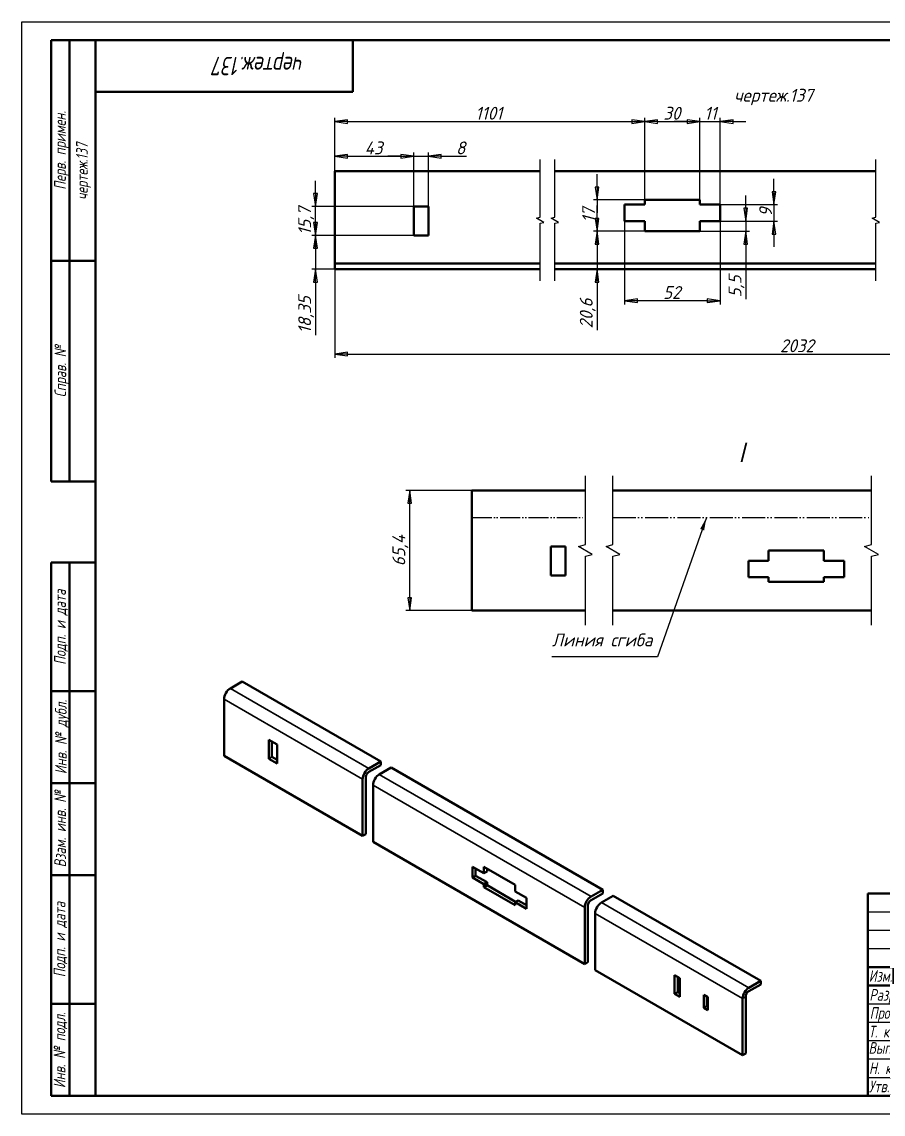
# Model space of a CAD drawing. Header units: millimetres. Extents: x 0 to 1700, y 0 to 594.
# Drawn here: x 0 to 468, y 0 to 594 of the extents above; entities that cross this region are included whole.
import ezdxf
from ezdxf.enums import TextEntityAlignment as Align

# ---------------------------------------------------------------- set-up
doc = ezdxf.new("R2010")
doc.units = ezdxf.units.MM
doc.header["$LTSCALE"] = 2
doc.linetypes.add('LT_04', pattern=[0.7087, 0.4724, -0.0591, 0.1181, -0.0591])
doc.linetypes.add('LT_16', pattern=[0.68, 0.48, -0.06, 0.01, -0.06, 0.01, -0.06])
for name, color, linetype, lineweight in [('Layer_01', 7, 'Continuous', 35), ('Layer_02', 7, 'Continuous', 50), ('Layer_03', 7, 'Continuous', 50), ('Layer_04', 7, 'Continuous', 50), ('Layer_05', 7, 'Continuous', 25), ('Layer_06', 7, 'Continuous', 25), ('Layer_07', 7, 'LT_04', 25), ('Layer_08', 7, 'Continuous', 25), ('Layer_09', 7, 'Continuous', 50)]:
    doc.layers.add(name, color=color, linetype=linetype, lineweight=lineweight)
doc.styles.add('Style_02', font='ariali.ttf', dxfattribs={"width": 0.8})
doc.styles.add('Style_03', font='GOST Common Italic.ttf')
doc.styles.add('Style_06', font='GOST Common Italic.ttf', dxfattribs={"width": 0.8})
doc.styles.add('Style_07', font='GOST Common Italic.ttf', dxfattribs={"width": 0.8})
doc.styles.add('Style_08', font='GOST Common Italic.ttf')
doc.styles.add('Style_09', font='AIGDT___.TTF')
doc.styles.add('Style_10', font='GOST Common Italic.ttf')
doc.styles.add('Style_11', font='GOST Common Italic.ttf', dxfattribs={"width": 0.9})
doc.styles.add('Style_12', font='GOST Common Italic.ttf', dxfattribs={"width": 0.8})
doc.styles.add('Style_13', font='GOST Common Italic.ttf')
doc.styles.add('Style_14', font='GOST Common Italic.ttf', dxfattribs={"width": 0.7})
doc.styles.add('Style_15', font='GOST Common Italic.ttf', dxfattribs={"width": 0.7})
doc.dimstyles.new('DimStyle_03', dxfattribs={"dimscale": 2, "dimtxt": 3.5, "dimasz": 3.5, "dimexe": 1, "dimexo": 0, "dimgap": 0.5, "dimtad": 1, "dimrnd": 1e-08, "dimtxsty": 'Style_03', "dimblk": 'Filled-1', "dimcen": 2.5, "dimdle": 15, "dimclrd": 256, "dimclre": 256, "dimclrt": 256, "dimazin": 2, "dimtfac": 0.714286, "dimtdec": 3, "dimtmove": 0, "dimatfit": 3, "dimlwd": -1, "dimlwe": 25})
doc.dimstyles.new('DimStyle_06', dxfattribs={"dimscale": 2, "dimtxt": 3.5, "dimasz": 3.5, "dimexe": 1, "dimexo": 0, "dimgap": 0.5, "dimtad": 1, "dimrnd": 1e-08, "dimtxsty": 'Style_03', "dimblk": 'Filled-1', "dimcen": 2.5, "dimdle": 15, "dimclrd": 256, "dimclre": 256, "dimclrt": 256, "dimazin": 2, "dimtfac": 0.714286, "dimtdec": 3, "dimtmove": 0, "dimatfit": 3, "dimlwd": 25, "dimlwe": 25})

# ---------------------------------------------------------------- blocks, each defined once
blk = doc.blocks.new('Filled-1')
at = {"color": 0}
for p, q in [((0, 0), (-1, 0.143)), ((-1, 0.143), (-1, -0.143)), ((-1, 0), (0, 0)), ((-1, -0.143), (0, 0))]:
    blk.add_line(p, q, dxfattribs=at)
at = {"color": 0, "flags": 128}
blk.add_lwpolyline([(-1, -0.143), (0, 0), (-1, 0.143), (-1, -0.143)], dxfattribs=at)
at = {"color": 0}
blk.add_solid([(-1, -0.143), (0, 0), (-1, 0.143), (-1, -0.143)], dxfattribs=at)
blk = doc.blocks.new('*D10')
at = {"layer": 'Defpoints', "color": 0, "linetype": 'Continuous'}
for p in [(213.13, 520.95), (170.13, 512.72), (213.13, 493.57)]:
    blk.add_point(p, dxfattribs=at)
at = {"layer": 'Layer_08', "linetype": 'Continuous', "lineweight": 25}
for p, q in [((170.13, 512.72), (170.13, 522.95)), ((213.13, 493.57), (213.13, 522.95)), ((177.13, 520.95), (206.13, 520.95))]:
    blk.add_line(p, q, dxfattribs=at)
at = {"layer": 'Layer_08', "linetype": 'Continuous', "lineweight": 25, "xscale": 7, "yscale": 7, "zscale": 7, "rotation": 180}
blk.add_blockref('Filled-1', (170.13, 520.95), dxfattribs=at)
at = {"layer": 'Layer_08', "linetype": 'Continuous', "lineweight": 25, "xscale": 7, "yscale": 7, "zscale": 7}
blk.add_blockref('Filled-1', (213.13, 520.95), dxfattribs=at)
at = {"layer": 'Layer_08', "linetype": 'Continuous', "lineweight": 25, "insert": (186.44, 528.95), "char_height": 7, "attachment_point": 1, "style": 'Style_03'}
blk.add_mtext('\\A1;43', dxfattribs=at)
blk = doc.blocks.new('*D11')
at = {"layer": 'Defpoints', "color": 0, "linetype": 'Continuous'}
for p in [(221.13, 520.95), (213.13, 493.57), (221.13, 493.57)]:
    blk.add_point(p, dxfattribs=at)
at = {"layer": 'Layer_08', "linetype": 'Continuous', "lineweight": 25}
for p, q in [((213.13, 493.57), (213.13, 522.95)), ((221.13, 493.57), (221.13, 522.95)), ((206.13, 520.95), (199.13, 520.95)), ((213.13, 520.95), (221.13, 520.95)), ((228.13, 520.95), (241.78, 520.95))]:
    blk.add_line(p, q, dxfattribs=at)
at = {"layer": 'Layer_08', "linetype": 'Continuous', "lineweight": 25, "xscale": 7, "yscale": 7, "zscale": 7}
blk.add_blockref('Filled-1', (213.13, 520.95), dxfattribs=at)
at = {"layer": 'Layer_08', "linetype": 'Continuous', "lineweight": 25, "xscale": 7, "yscale": 7, "zscale": 7, "rotation": 180}
blk.add_blockref('Filled-1', (221.13, 520.95), dxfattribs=at)
at = {"layer": 'Layer_08', "linetype": 'Continuous', "lineweight": 25, "insert": (236.13, 528.95), "char_height": 7, "attachment_point": 1, "style": 'Style_03'}
blk.add_mtext('\\A1;8', dxfattribs=at)
blk = doc.blocks.new('*D12')
at = {"layer": 'Defpoints', "color": 0, "linetype": 'Continuous'}
for p in [(159.7, 477.87), (213.13, 477.87), (170.13, 459.52)]:
    blk.add_point(p, dxfattribs=at)
at = {"layer": 'Layer_08', "linetype": 'Continuous', "lineweight": 25}
for p, q in [((159.7, 484.87), (159.7, 491.87)), ((213.13, 477.87), (157.7, 477.87)), ((159.7, 477.87), (159.7, 459.52)), ((170.13, 459.52), (157.7, 459.52)), ((159.7, 452.52), (159.7, 423.59))]:
    blk.add_line(p, q, dxfattribs=at)
at = {"layer": 'Layer_08', "linetype": 'Continuous', "lineweight": 25, "xscale": 7, "yscale": 7, "zscale": 7}
for p, rotation in [((159.7, 477.87), 270), ((159.7, 459.52), 90)]:
    blk.add_blockref('Filled-1', p, dxfattribs=dict(at, rotation=rotation))
at = {"layer": 'Layer_08', "linetype": 'Continuous', "lineweight": 25, "insert": (150.3, 424.59), "char_height": 7, "attachment_point": 1, "rotation": 90, "style": 'Style_03'}
blk.add_mtext('\\A1;18,35', dxfattribs=at)
blk = doc.blocks.new('*D13')
at = {"layer": 'Defpoints', "color": 0, "linetype": 'Continuous'}
for p in [(159.7, 493.57), (213.13, 493.57), (213.13, 477.87)]:
    blk.add_point(p, dxfattribs=at)
at = {"layer": 'Layer_08', "linetype": 'Continuous', "lineweight": 25}
for p, q in [((159.7, 500.57), (159.7, 507.57)), ((213.13, 493.57), (157.7, 493.57)), ((159.7, 477.87), (159.7, 493.57)), ((213.13, 477.87), (157.7, 477.87)), ((159.7, 470.87), (159.7, 463.87))]:
    blk.add_line(p, q, dxfattribs=at)
at = {"layer": 'Layer_08', "linetype": 'Continuous', "lineweight": 25, "xscale": 7, "yscale": 7, "zscale": 7}
for p, rotation in [((159.7, 493.57), 270), ((159.7, 477.87), 90)]:
    blk.add_blockref('Filled-1', p, dxfattribs=dict(at, rotation=rotation))
at = {"layer": 'Layer_08', "linetype": 'Continuous', "lineweight": 25, "insert": (150.3, 478.11), "char_height": 7, "attachment_point": 1, "rotation": 90, "style": 'Style_03'}
blk.add_mtext('\\A1;15,7', dxfattribs=at)
blk = doc.blocks.new('*D14')
at = {"layer": 'Defpoints', "color": 0, "linetype": 'Continuous'}
for p in [(338.77, 539.8), (170.13, 512.72), (338.77, 497.12)]:
    blk.add_point(p, dxfattribs=at)
at = {"layer": 'Layer_08', "linetype": 'Continuous', "lineweight": 25}
for p, q in [((170.13, 512.72), (170.13, 541.8)), ((338.77, 497.12), (338.77, 541.8)), ((177.13, 539.8), (331.77, 539.8))]:
    blk.add_line(p, q, dxfattribs=at)
at = {"layer": 'Layer_08', "linetype": 'Continuous', "lineweight": 25, "xscale": 7, "yscale": 7, "zscale": 7, "rotation": 180}
blk.add_blockref('Filled-1', (170.13, 539.8), dxfattribs=at)
at = {"layer": 'Layer_08', "linetype": 'Continuous', "lineweight": 25, "xscale": 7, "yscale": 7, "zscale": 7}
blk.add_blockref('Filled-1', (338.77, 539.8), dxfattribs=at)
at = {"layer": 'Layer_08', "linetype": 'Continuous', "lineweight": 25, "insert": (246.67, 547.8), "char_height": 7, "attachment_point": 1, "style": 'Style_03'}
blk.add_mtext('\\A1;1101', dxfattribs=at)
blk = doc.blocks.new('*D15')
at = {"layer": 'Defpoints', "color": 0, "linetype": 'Continuous'}
for p in [(368.77, 539.8), (338.77, 497.12), (368.77, 497.12)]:
    blk.add_point(p, dxfattribs=at)
at = {"layer": 'Layer_08', "linetype": 'Continuous', "lineweight": 25}
for p, q in [((338.77, 497.12), (338.77, 541.8)), ((368.77, 497.12), (368.77, 541.8)), ((345.77, 539.8), (361.77, 539.8))]:
    blk.add_line(p, q, dxfattribs=at)
at = {"layer": 'Layer_08', "linetype": 'Continuous', "lineweight": 25, "xscale": 7, "yscale": 7, "zscale": 7, "rotation": 180}
blk.add_blockref('Filled-1', (338.77, 539.8), dxfattribs=at)
at = {"layer": 'Layer_08', "linetype": 'Continuous', "lineweight": 25, "xscale": 7, "yscale": 7, "zscale": 7}
blk.add_blockref('Filled-1', (368.77, 539.8), dxfattribs=at)
at = {"layer": 'Layer_08', "linetype": 'Continuous', "lineweight": 25, "insert": (348.88, 547.8), "char_height": 7, "attachment_point": 1, "style": 'Style_03'}
blk.add_mtext('\\A1;30', dxfattribs=at)
blk = doc.blocks.new('*D16')
at = {"layer": 'Defpoints', "color": 0, "linetype": 'Continuous'}
for p in [(312.84, 480.12), (338.77, 480.12), (328.43, 459.52)]:
    blk.add_point(p, dxfattribs=at)
at = {"layer": 'Layer_08', "linetype": 'Continuous', "lineweight": 25}
for p, q in [((312.84, 487.12), (312.84, 494.12)), ((338.77, 480.12), (310.84, 480.12)), ((312.84, 480.12), (312.84, 459.52)), ((312.84, 452.52), (312.84, 426.28))]:
    blk.add_line(p, q, dxfattribs=at)
at = {"layer": 'Layer_08', "linetype": 'Continuous', "lineweight": 25, "xscale": 7, "yscale": 7, "zscale": 7}
for p, rotation in [((312.84, 480.12), 270), ((312.84, 459.52), 90)]:
    blk.add_blockref('Filled-1', p, dxfattribs=dict(at, rotation=rotation))
at = {"layer": 'Layer_08', "linetype": 'Continuous', "lineweight": 25, "insert": (303.44, 427.28), "char_height": 7, "attachment_point": 1, "rotation": 90, "style": 'Style_03'}
blk.add_mtext('\\A1;20,6', dxfattribs=at)
blk = doc.blocks.new('*D17')
at = {"layer": 'Defpoints', "color": 0, "linetype": 'Continuous'}
for p in [(312.84, 497.12), (338.77, 497.12), (338.77, 480.12)]:
    blk.add_point(p, dxfattribs=at)
at = {"layer": 'Layer_08', "linetype": 'Continuous', "lineweight": 25}
for p, q in [((312.84, 504.12), (312.84, 511.12)), ((338.77, 497.12), (310.84, 497.12)), ((312.84, 497.12), (312.84, 490.12)), ((312.84, 487.12), (312.84, 490.12)), ((312.84, 480.12), (312.84, 487.12)), ((338.77, 480.12), (310.84, 480.12)), ((312.84, 473.12), (312.84, 466.12))]:
    blk.add_line(p, q, dxfattribs=at)
at = {"layer": 'Layer_08', "linetype": 'Continuous', "lineweight": 25, "xscale": 7, "yscale": 7, "zscale": 7}
for p, rotation in [((312.84, 497.12), 270), ((312.84, 480.12), 90)]:
    blk.add_blockref('Filled-1', p, dxfattribs=dict(at, rotation=rotation))
at = {"layer": 'Layer_08', "linetype": 'Continuous', "lineweight": 25, "insert": (304.75, 484.82), "char_height": 7, "attachment_point": 1, "rotation": 90, "style": 'Style_03'}
blk.add_mtext('\\A1;17', dxfattribs=at)
blk = doc.blocks.new('*D26')
at = {"layer": 'Defpoints', "color": 0, "linetype": 'Continuous'}
for p in [(170.13, 465.52), (674.77, 465.52), (674.77, 413.35)]:
    blk.add_point(p, dxfattribs=at)
at = {"layer": 'Layer_08', "linetype": 'Continuous', "lineweight": 25}
for p, q in [((170.13, 465.52), (170.13, 411.35)), ((674.77, 465.52), (674.77, 411.35)), ((177.13, 413.35), (667.77, 413.35))]:
    blk.add_line(p, q, dxfattribs=at)
at = {"layer": 'Layer_08', "linetype": 'Continuous', "lineweight": 25, "xscale": 7, "yscale": 7, "zscale": 7, "rotation": 180}
blk.add_blockref('Filled-1', (170.13, 413.35), dxfattribs=at)
at = {"layer": 'Layer_08', "linetype": 'Continuous', "lineweight": 25, "xscale": 7, "yscale": 7, "zscale": 7}
blk.add_blockref('Filled-1', (674.77, 413.35), dxfattribs=at)
at = {"layer": 'Layer_08', "linetype": 'Continuous', "lineweight": 25, "insert": (412.35, 421.35), "char_height": 7, "attachment_point": 1, "style": 'Style_03'}
blk.add_mtext('\\A1;2032', dxfattribs=at)
blk = doc.blocks.new('*D32')
at = {"layer": 'Defpoints', "color": 0, "linetype": 'Continuous'}
for p in [(210.92, 339.22), (244.71, 339.22), (244.71, 273.83)]:
    blk.add_point(p, dxfattribs=at)
at = {"layer": 'Layer_08', "linetype": 'Continuous', "lineweight": 25}
for p, q in [((244.71, 339.22), (208.92, 339.22)), ((210.92, 280.83), (210.92, 332.22)), ((244.71, 273.83), (208.92, 273.83))]:
    blk.add_line(p, q, dxfattribs=at)
at = {"layer": 'Layer_08', "linetype": 'Continuous', "lineweight": 25, "xscale": 7, "yscale": 7, "zscale": 7}
for p, rotation in [((210.92, 339.22), 90), ((210.92, 273.83), 270)]:
    blk.add_blockref('Filled-1', p, dxfattribs=dict(at, rotation=rotation))
at = {"layer": 'Layer_08', "linetype": 'Continuous', "lineweight": 25, "insert": (201.52, 297.99), "char_height": 7, "attachment_point": 1, "rotation": 90, "style": 'Style_03'}
blk.add_mtext('\\A1;65,4', dxfattribs=at)
blk = doc.blocks.new('Block_11')
at = {"layer": 'Layer_09', "lineweight": 30}
blk.add_line((0, 0), (-8.198, 0), dxfattribs=at)
at = {"layer": 'Layer_06', "style": 'Style_08'}
blk.add_text('Линия сгиба', height=1, dxfattribs=at).set_placement((-8.198, 0.5), align=Align.BOTTOM_LEFT)
blk = doc.blocks.new('Block_04')
at = {"layer": 'Layer_09'}
for p, q in [((-12, 0), (-12, 145)), ((-12, 145), (0, 145)), ((-7, 145), (-7, 0)), ((-12, 110), (-7, 110)), ((-7, 110), (0, 110)), ((-12, 85), (-7, 85)), ((-7, 85), (0, 85)), ((-12, 60), (-7, 60)), ((-7, 60), (0, 60)), ((-12, 25), (-7, 25)), ((-7, 25), (0, 25)), ((0, 0), (-12, 0))]:
    blk.add_line(p, q, dxfattribs=at)
at = {"layer": 'Layer_06', "char_height": 3.17, "attachment_point": 5, "rotation": 90, "style": 'Style_02'}
for s, insert, width in [('\\fGOST Common|b0|i1;\\H3.1700;Подп. и дата', (-9.37, 127.41), 34.7679), ('\\fGOST Common|b0|i1;\\H3.1700;Инв. № дубл.', (-8.95, 97.55), 24.8438), ('\\fGOST Common|b0|i1;\\H3.1700;Взам. инв. №', (-9.58, 72.53), 24.8669), ('\\fGOST Common|b0|i1;\\H3.1700;Подп. и дата', (-9.5, 42.47), 35.1486), ('\\fGOST Common|b0|i1;\\H3.1700;Инв. № подл.', (-9.5, 12.41), 24.9618)]:
    blk.add_mtext(s, dxfattribs=dict(at, insert=insert, width=width))
at = {"layer": 'Layer_06', "style": 'Style_06', "width": 0.8}
for tag, p in [('Подп._и_дата_2_001', (-3.53, 127.51)), ('Инв._номер_дубликата_001', (-3.41, 97.47)), ('Взамен_инв._номера_001', (-3.46, 72.53)), ('Подп._и_дата_1_001', (-3.42, 42.35)), ('ИНВЕНТАРНЫЙ_НОМЕР_001', (-3.33, 12.68))]:
    blk.add_attdef(tag, text='', height=3.17, rotation=90, dxfattribs=at).set_placement(p, align=Align.MIDDLE_CENTER)
blk = doc.blocks.new('Block_05')
at = {"layer": 'Layer_09'}
for p, q in [((-12, 0), (-12, 120)), ((-12, 120), (0, 120)), ((-7, 0), (-7, 120)), ((-12, 60), (0, 60)), ((0, 0), (-12, 0))]:
    blk.add_line(p, q, dxfattribs=at)
at = {"layer": 'Layer_06', "char_height": 3.17, "attachment_point": 5, "rotation": 90, "style": 'Style_02'}
for s, insert, width in [('\\fGOST Common|b0|i1;\\H3.1700;Перв. примен.', (-9.19, 90.05), 60.0143), ('\\fGOST Common|b0|i1;\\H3.1700;Справ. №', (-9.1, 30), 59.9357)]:
    blk.add_mtext(s, dxfattribs=dict(at, insert=insert, width=width))
at = {"layer": 'Layer_06', "style": 'Style_06', "width": 0.8}
for tag, p in [('Первичная_применяемость_002', (-2.07, 67.52)), ('Первичная_применяемость_001', (-2.07, 67.52)), ('Справочный_номер_001', (-3.55, 30.02))]:
    blk.add_attdef(tag, text='', height=3.17, rotation=90, dxfattribs=at).set_placement(p, align=Align.MIDDLE_CENTER)
blk = doc.blocks.new('Block_06')
at = {"layer": 'Layer_09'}
for p, q in [((0, 0), (70, 0)), ((70, 0), (70, -14)), ((70, -14), (0, -14))]:
    blk.add_line(p, q, dxfattribs=at)
at = {"layer": 'Layer_06', "style": 'Style_07', "width": 0.8}
for tag in ['ОБОЗНАЧЕНИЕ_002', 'ОБОЗНАЧЕНИЕ_001']:
    blk.add_attdef(tag, text='', height=5, rotation=180, dxfattribs=at).set_placement((71.4, -4.53), align=Align.MIDDLE_CENTER)
blk = doc.blocks.new('Block_35')
at = {"layer": 'Layer_03'}
for p, q in [((0, 55), (185, 55)), ((0, 0), (0, 55)), ((0, 0), (0, 55)), ((7, 55), (7, 30)), ((17, 55), (17, 0)), ((40, 55), (40, 0)), ((55, 55), (55, 0)), ((65, 55), (65, 0)), ((185, 0), (185, 55)), ((65, 40), (185, 40)), ((135, 40), (135, 0)), ((150, 40), (150, 20)), ((167, 40), (167, 20)), ((0, 35), (65, 35)), ((135, 35), (185, 35)), ((0, 30), (65, 30)), ((135, 20), (185, 20)), ((155, 20), (155, 15)), ((65, 15), (185, 15)), ((185, 0), (0, 0))]:
    blk.add_line(p, q, dxfattribs=at)
at = {"layer": 'Layer_03', "linetype": 'Continuous', "lineweight": 25}
for p, q in [((0, 50), (65, 50)), ((0, 45), (65, 45)), ((0, 40), (65, 40)), ((140, 35), (140, 20)), ((145, 35), (145, 20)), ((0, 25), (65, 25)), ((0, 20), (65, 20)), ((0, 15), (65, 15)), ((0, 10), (65, 10)), ((0, 5), (65, 5))]:
    blk.add_line(p, q, dxfattribs=at)
at = {"layer": 'Layer_03', "lineweight": 30}
blk.add_line((88.31, 7.5), (125.29, 7.5), dxfattribs=at)
at = {"layer": 'Layer_03', "char_height": 3.17, "style": 'Style_02'}
for s, insert, width, attachment_point in [('\\fGOST Common|b0|i1;\\H3.1700;Лит.', (142.52, 37.49), 14.9766, 5), ('\\fGOST Common|b0|i1;\\H3.1700;Масса', (158.55, 37.51), 16.9878, 5), ('\\fGOST Common|b0|i1;\\H3.1700;Масштаб', (176.02, 37.53), 17.8316, 5), ('\\fGOST Common|b0|i1;\\H3.1700;Изм.', (3.5, 32.56), 6.9635, 5), ('\\fGOST Common|b0|i1;\\H3.1700;Лист', (12.1, 32.5), 10.0029, 5), ('\\A0;\\fGOST Common|b0|i1;\\H3.1700;№ докум.', (28.58, 32.16), 22.9069, 5), ('\\fGOST Common|b0|i1;\\H3.1700;Подп.', (47.56, 32.45), 14.879, 5), ('\\fGOST Common|b0|i1;\\H3.1700;Дата', (60.02, 32.24), 9.9614, 5), ('\\fGOST Common|b0|i1;\\H3.1700;Разраб.', (0.47, 27), 16.9971, 4), ('\\fGOST Common|b0|i1;\\H3.1700;Пров.', (0.56, 22.08), 17.0192, 4), ('\\A0;\\fGOST Common|b0|i1;\\H3.1700;Т. контр.', (0.23, 17.01), 16.9554, 4), ('\\fGOST Common|b0|i1;\\H3.1700;Лист', (140.37, 17.5), 10.5071, 5), ('\\fGOST Common|b0|i1;\\H3.1700;Листов', (162.21, 17.5), 14.3668, 5), ('\\fGOST Common|b0|i1;\\H3.1700;Н. контр.', (0.36, 7.05), 16.9999, 4), ('\\fGOST Common|b0|i1;\\H3.1700;Утв.', (0.34, 2.52), 17.0083, 4), ('\\fGOST Common|b0|i1;\\H3.1700;Копировал', (93.48, -0.59), 19.7871, 1)]:
    blk.add_mtext(s, dxfattribs=dict(at, insert=insert, width=width, attachment_point=attachment_point))
at = {"layer": 'Layer_03'}
for tag, height, style, width, p in [('Изм1_001', 2.89, 'Style_15', 0.7, (3.51, 52.52)), ('Лист1_001', 2.89, 'Style_15', 0.7, (12.03, 52.52)), ('Докум1_001', 2.89, 'Style_15', 0.7, (28.54, 52.48)), ('Изм2_001', 2.89, 'Style_15', 0.7, (3.5, 47.52)), ('Лист2_001', 2.89, 'Style_15', 0.7, (12.01, 47.5)), ('Докум2_001', 2.89, 'Style_15', 0.7, (28.53, 47.5)), ('Изм3_001', 2.89, 'Style_15', 0.7, (3.5, 42.5)), ('Лист3_001', 2.89, 'Style_15', 0.7, (12.01, 42.51)), ('Докум3_001', 2.89, 'Style_15', 0.7, (28.51, 42.48)), ('Изм4_001', 2.89, 'Style_15', 0.7, (3.51, 37.5)), ('Лист4_001', 2.89, 'Style_15', 0.7, (12, 37.53)), ('Докум4_001', 2.89, 'Style_15', 0.7, (28.51, 37.52)), ('НАИМЕНОВАНИЕ_001', 5, 'Style_07', 0.8, (100.03, 29.98)), ('Литера_001', 3.5, 'Style_12', 0.8, (137.52, 27.25)), ('Литера2_001', 3.5, 'Style_12', 0.8, (142.51, 27.22)), ('Литера3_001', 3.5, 'Style_12', 0.8, (147.52, 27.21)), ('Масса_001', 3.5, 'Style_12', 0.8, (158.47, 27.53)), ('Масштаб_001', 3.5, 'Style_12', 0.8, (174.92, 25.86)), ('Тип_документа_001', 3.17, 'Style_06', 0.8, (100.08, 17.56)), ('Номер_листа_001', 3.17, 'Style_06', 0.8, (150.6, 17.54)), ('Листов_001', 3.17, 'Style_06', 0.8, (177.46, 17.58))]:
    blk.add_attdef(tag, text='', height=height, dxfattribs=dict(at, style=style, width=width)).set_placement(p, align=Align.MIDDLE_CENTER)
for tag, height, style, width, p in [('Подп1_001', 2.89, 'Style_15', 0.7, (40.01, 52.51)), ('Дата1_001', 2, 'Style_14', 0.7, (55.01, 52.51)), ('Подп2_001', 2.89, 'Style_15', 0.7, (40.01, 47.5)), ('Дата2_001', 2, 'Style_14', 0.7, (55.01, 47.49)), ('Подп3_001', 2.89, 'Style_15', 0.7, (40.01, 42.51)), ('Дата3_001', 2, 'Style_14', 0.7, (55.02, 42.52)), ('Подп4_001', 2.89, 'Style_15', 0.7, (40.01, 37.51)), ('Дата4_001', 2, 'Style_14', 0.7, (55.02, 37.51)), ('АВТОР_001', 3.17, 'Style_06', 0.8, (15.59, 26.85)), ('Разработал_Подп._001', 2.89, 'Style_15', 0.7, (40.05, 27.51)), ('ДАТА_СОЗДАНИЯ_001', 2, 'Style_14', 0.7, (55.01, 27.51)), ('ПРОВЕРИЛ_001', 3.17, 'Style_06', 0.8, (17.41, 22.53)), ('Проверил_Подп._001', 2.89, 'Style_15', 0.7, (40.05, 22.52)), ('ДАТА_ПРОВЕРКИ_001', 2, 'Style_14', 0.7, (55.02, 22.51)), ('ТЕХНОЛОГ_001', 3.17, 'Style_06', 0.8, (17.33, 17.54)), ('Технолог_Подп._001', 2.89, 'Style_15', 0.7, (40.05, 17.51)), ('Технолог_Дата_001', 2, 'Style_14', 0.7, (55.01, 17.5)), ('Должность_руководителя_001', 3.17, 'Style_06', 0.8, (0.52, 12.51)), ('НАЧ._ОТДЕЛА_001', 3.17, 'Style_06', 0.8, (17.46, 12.45)), ('Руководитель_Подп._001', 2.89, 'Style_15', 0.7, (40.01, 12.5)), ('Руководитель_Дата_001', 2, 'Style_14', 0.7, (55.01, 12.51)), ('НОРМОКОНТРОЛЬ_001', 3.17, 'Style_06', 0.8, (17.37, 7.48)), ('Нормоконтроль_Подп._001', 2.89, 'Style_15', 0.7, (40.05, 7.52)), ('ДАТА_НОРМОКОНТРОЛЯ_001', 2, 'Style_14', 0.7, (55.02, 7.51)), ('УТВЕРДИЛ_001', 3.17, 'Style_06', 0.8, (17.4, 2.51)), ('Утвердил_Подп._001', 2.89, 'Style_15', 0.7, (40.05, 2.51)), ('ДАТА_УТВЕРЖДЕНИЯ_001', 2, 'Style_14', 0.7, (55.01, 2.5))]:
    blk.add_attdef(tag, text='', height=height, dxfattribs=dict(at, style=style, width=width)).set_placement(p, align=Align.MIDDLE_LEFT)
for tag, height, style, p in [('ОБОЗНАЧЕНИЕ_001', 5, 'Style_10', (103.57, 45.12)), ('ОРГАНИЗАЦИЯ_001', 3.5, 'Style_13', (148.22, 5.85))]:
    blk.add_attdef(tag, text='', height=height, dxfattribs=dict(at, style=style)).set_placement(p, align=Align.MIDDLE_CENTER)
at = {"layer": 'Layer_03', "style": 'Style_11', "width": 0.9}
blk.add_attdef('Материал_Наим._001', text='', height=3.5, dxfattribs=at).set_placement((96.54, 7.5), align=Align.BOTTOM_CENTER)
blk.add_attdef('Материал_Класс_001', text='', height=3.5, dxfattribs=at).set_placement((88.21, 7.5), align=Align.MIDDLE_RIGHT)
blk.add_attdef('Материал_ГОСТ_001', text='', height=3.5, dxfattribs=at).set_placement((106.8, 6.5), align=Align.TOP_CENTER)
blk = doc.blocks.new('Block_36')
at = {"layer": 'Layer_04', "lineweight": 25}
for p, q in [((0, 0), (0, 297)), ((0, 297), (420, 297)), ((420, 0), (0, 0))]:
    blk.add_line(p, q, dxfattribs=at)
at = {"layer": 'Layer_04'}
for p, q in [((415, 292), (20, 292)), ((20, 292), (20, 5)), ((20, 5), (415, 5))]:
    blk.add_line(p, q, dxfattribs=at)
blk = doc.blocks.new('*D35')
at = {"layer": 'Defpoints', "color": 0, "linetype": 'Continuous'}
for p in [(379.77, 539.8), (368.77, 494.62), (379.77, 494.62)]:
    blk.add_point(p, dxfattribs=at)
at = {"layer": 'Layer_08', "linetype": 'Continuous', "lineweight": 25}
for p, q in [((368.77, 494.62), (368.77, 541.8)), ((379.77, 494.62), (379.77, 541.8)), ((361.77, 539.8), (354.77, 539.8)), ((368.77, 539.8), (379.77, 539.8)), ((386.77, 539.8), (393.77, 539.8))]:
    blk.add_line(p, q, dxfattribs=at)
at = {"layer": 'Layer_08', "linetype": 'Continuous', "lineweight": 25, "xscale": 7, "yscale": 7, "zscale": 7}
blk.add_blockref('Filled-1', (368.77, 539.8), dxfattribs=at)
at = {"layer": 'Layer_08', "linetype": 'Continuous', "lineweight": 25, "xscale": 7, "yscale": 7, "zscale": 7, "rotation": 180}
blk.add_blockref('Filled-1', (379.77, 539.8), dxfattribs=at)
at = {"layer": 'Layer_08', "linetype": 'Continuous', "lineweight": 25, "insert": (371.19, 547.8), "char_height": 7, "attachment_point": 1, "style": 'Style_03'}
blk.add_mtext('\\A1;11', dxfattribs=at)
blk = doc.blocks.new('*D36')
at = {"layer": 'Defpoints', "color": 0, "linetype": 'Continuous'}
for p in [(327.77, 485.62), (379.77, 485.62), (327.77, 442.31)]:
    blk.add_point(p, dxfattribs=at)
at = {"layer": 'Layer_08', "linetype": 'Continuous', "lineweight": 25}
for p, q in [((327.77, 485.62), (327.77, 440.31)), ((379.77, 485.62), (379.77, 440.31)), ((372.77, 442.31), (334.77, 442.31))]:
    blk.add_line(p, q, dxfattribs=at)
at = {"layer": 'Layer_08', "linetype": 'Continuous', "lineweight": 25, "xscale": 7, "yscale": 7, "zscale": 7, "rotation": 180}
blk.add_blockref('Filled-1', (327.77, 442.31), dxfattribs=at)
at = {"layer": 'Layer_08', "linetype": 'Continuous', "lineweight": 25, "xscale": 7, "yscale": 7, "zscale": 7}
blk.add_blockref('Filled-1', (379.77, 442.31), dxfattribs=at)
at = {"layer": 'Layer_08', "linetype": 'Continuous', "lineweight": 25, "insert": (348.75, 450.31), "char_height": 7, "attachment_point": 1, "style": 'Style_03'}
blk.add_mtext('\\A1;52', dxfattribs=at)
blk = doc.blocks.new('*D37')
at = {"layer": 'Defpoints', "color": 0, "linetype": 'Continuous'}
for p in [(379.77, 494.62), (379.77, 485.62), (409, 485.62)]:
    blk.add_point(p, dxfattribs=at)
at = {"layer": 'Layer_08', "linetype": 'Continuous', "lineweight": 25}
for p, q in [((409, 501.62), (409, 508.62)), ((379.77, 494.62), (411, 494.62)), ((409, 494.62), (409, 485.62)), ((379.77, 485.62), (411, 485.62)), ((409, 478.62), (409, 471.62))]:
    blk.add_line(p, q, dxfattribs=at)
at = {"layer": 'Layer_08', "linetype": 'Continuous', "lineweight": 25, "xscale": 7, "yscale": 7, "zscale": 7}
for p, rotation in [((409, 494.62), 270), ((409, 485.62), 90)]:
    blk.add_blockref('Filled-1', p, dxfattribs=dict(at, rotation=rotation))
at = {"layer": 'Layer_08', "linetype": 'Continuous', "lineweight": 25, "insert": (401, 488.01), "char_height": 7, "attachment_point": 1, "rotation": 90, "style": 'Style_03'}
blk.add_mtext('\\A1;9', dxfattribs=at)
blk = doc.blocks.new('*D38')
at = {"layer": 'Defpoints', "color": 0, "linetype": 'Continuous'}
for p in [(379.77, 485.62), (393.72, 485.62), (368.77, 480.12)]:
    blk.add_point(p, dxfattribs=at)
at = {"layer": 'Layer_08', "linetype": 'Continuous', "lineweight": 25}
for p, q in [((393.72, 492.62), (393.72, 499.62)), ((379.77, 485.62), (395.72, 485.62)), ((393.72, 485.62), (393.72, 480.12)), ((368.77, 480.12), (395.72, 480.12)), ((393.72, 473.12), (393.72, 443.15))]:
    blk.add_line(p, q, dxfattribs=at)
at = {"layer": 'Layer_08', "linetype": 'Continuous', "lineweight": 25, "xscale": 7, "yscale": 7, "zscale": 7}
for p, rotation in [((393.72, 485.62), 270), ((393.72, 480.12), 90)]:
    blk.add_blockref('Filled-1', p, dxfattribs=dict(at, rotation=rotation))
at = {"layer": 'Layer_08', "linetype": 'Continuous', "lineweight": 25, "insert": (384.32, 444.15), "char_height": 7, "attachment_point": 1, "rotation": 90, "style": 'Style_03'}
blk.add_mtext('\\A1;5,5', dxfattribs=at)

msp = doc.modelspace()

# ---------------------------------------------------------------- linework, layer by layer
at = {"layer": 'Layer_01'}
for p, q in [((113.4137, 231.5424), (188.7467, 188.0488)), ((185.3526, 182.17), (110.0196, 225.6636)), ((194.4036, 184.7828), (309.5437, 118.3067)), ((306.1496, 112.4279), (191.0095, 178.904)), ((315.2005, 115.0407), (395.3721, 68.7536)), ((391.978, 62.8748), (311.8064, 109.1619)), ((393.675, 63.8546), (391.978, 62.8748))]:
    msp.add_line(p, q, dxfattribs=at)
at = {"layer": 'Layer_02'}
for p, q in [((170.1271, 465.5217), (170.1271, 512.7217)), ((281.8025, 512.7217), (170.1271, 512.7217)), ((464.4192, 512.7217), (289.8025, 512.7217)), ((213.1271, 493.5717), (221.1271, 493.5717)), ((213.1271, 477.8717), (213.1271, 493.5717)), ((221.1271, 493.5717), (221.1271, 477.8717)), ((327.7738, 485.6217), (327.7738, 494.6217)), ((327.7738, 494.6217), (338.7738, 494.6217)), ((338.7738, 494.6217), (338.7738, 497.1217)), ((338.7738, 497.1217), (368.7738, 497.1217)), ((368.7738, 497.1217), (368.7738, 494.6217)), ((368.7738, 494.6217), (379.7738, 494.6217)), ((379.7738, 494.6217), (379.7738, 485.6217)), ((338.7738, 485.6217), (327.7738, 485.6217)), ((338.7738, 480.1217), (338.7738, 485.6217)), ((368.7738, 485.6217), (368.7738, 480.1217)), ((379.7738, 485.6217), (368.7738, 485.6217)), ((221.1271, 477.8717), (213.1271, 477.8717)), ((368.7738, 480.1217), (338.7738, 480.1217)), ((170.1271, 462.5217), (170.1271, 465.5217)), ((170.1271, 459.5217), (170.1271, 462.5217)), ((281.8025, 462.5217), (170.1271, 462.5217)), ((170.1271, 459.5217), (281.8025, 459.5217)), ((464.4192, 462.5217), (289.8025, 462.5217)), ((289.8025, 459.5217), (464.4192, 459.5217)), ((244.7133, 273.8318), (244.7133, 339.2176)), ((244.7133, 339.2176), (306.4674, 339.2176)), ((321.4674, 339.2176), (462.0906, 339.2176)), ((287.7133, 308.6818), (295.7133, 308.6818)), ((287.7133, 292.9818), (287.7133, 308.6818)), ((295.7133, 308.6818), (295.7133, 292.9818)), ((406.1415, 300.9318), (406.1415, 306.4318)), ((406.1415, 306.4318), (436.1415, 306.4318)), ((436.1415, 306.4318), (436.1415, 300.9318)), ((395.1415, 300.9318), (406.1415, 300.9318)), ((395.1415, 291.9318), (395.1415, 300.9318)), ((436.1415, 300.9318), (447.1415, 300.9318)), ((447.1415, 300.9318), (447.1415, 291.9318)), ((295.7133, 292.9818), (287.7133, 292.9818)), ((406.1415, 291.9318), (395.1415, 291.9318)), ((406.1415, 289.4318), (406.1415, 291.9318)), ((436.1415, 291.9318), (436.1415, 289.4318)), ((447.1415, 291.9318), (436.1415, 291.9318)), ((436.1415, 289.4318), (406.1415, 289.4318)), ((306.4674, 273.8318), (244.7133, 273.8318)), ((462.0906, 273.8318), (321.4674, 273.8318)), ((113.4137, 231.5424), (119.8625, 235.2656)), ((119.8625, 235.2656), (195.1956, 191.772)), ((110.0196, 194.8327), (110.0196, 225.6636)), ((134.3441, 203.5529), (138.8695, 200.9401)), ((134.3441, 193.2977), (134.3441, 203.5529)), ((136.0411, 202.5731), (136.0411, 194.2774)), ((138.8695, 200.9401), (138.8695, 190.6849)), ((185.3526, 151.3391), (110.0196, 194.8327)), ((134.3441, 193.2977), (136.0411, 194.2774)), ((138.8695, 190.6849), (134.3441, 193.2977)), ((136.0411, 194.2774), (138.8695, 192.6445)), ((195.1956, 191.772), (188.7467, 188.0488)), ((195.1956, 189.8124), (195.1956, 191.772)), ((188.7467, 186.0892), (195.1956, 189.8124)), ((194.4036, 184.7828), (200.8524, 188.506)), ((200.8524, 188.506), (315.9925, 122.0299)), ((185.3526, 182.17), (185.3526, 151.3391)), ((187.0497, 152.3189), (187.0497, 183.1498)), ((191.0095, 148.0731), (191.0095, 178.904)), ((185.3526, 151.3391), (187.0497, 152.3189)), ((306.1496, 81.597), (191.0095, 148.0731)), ((245.0781, 128.6795), (245.0781, 134.5583)), ((245.0781, 134.5583), (251.3006, 130.9657)), ((246.7751, 133.5785), (246.7751, 129.6593)), ((251.3006, 130.9657), (251.3006, 134.5583)), ((251.3006, 134.5583), (268.2712, 124.7603)), ((251.3006, 130.9657), (252.9977, 131.9455)), ((252.9977, 133.5785), (252.9977, 131.9455)), ((245.0781, 128.6795), (246.7751, 129.6593)), ((251.3006, 125.0869), (245.0781, 128.6795)), ((246.7751, 129.6593), (252.9977, 126.0667)), ((251.3006, 125.0869), (252.9977, 126.0667)), ((251.3006, 123.4539), (251.3006, 125.0869)), ((252.9977, 126.0667), (252.9977, 124.4337)), ((268.2712, 124.7603), (268.2712, 121.1677)), ((251.3006, 123.4539), (252.9977, 124.4337)), ((268.2712, 113.656), (251.3006, 123.4539)), ((252.9977, 124.4337), (268.554, 115.4523)), ((268.2712, 121.1677), (274.4937, 117.5751)), ((315.9925, 122.0299), (309.5437, 118.3067)), ((309.5437, 116.3471), (315.9925, 120.0703)), ((315.9925, 120.0703), (315.9925, 122.0299)), ((268.2712, 115.289), (269.9682, 116.2688)), ((274.4937, 111.6964), (268.2712, 115.289)), ((268.2712, 115.289), (268.2712, 113.656)), ((269.9682, 116.2688), (274.4937, 113.656)), ((274.4937, 117.5751), (274.4937, 111.6964)), ((307.8466, 82.5768), (307.8466, 113.4077)), ((315.2005, 115.0407), (321.6494, 118.7639)), ((321.6494, 118.7639), (401.8209, 72.4768)), ((306.1496, 112.4279), (306.1496, 81.597)), ((311.8064, 78.331), (311.8064, 109.1619)), ((306.1496, 81.597), (307.8466, 82.5768)), ((391.978, 32.0439), (311.8064, 78.331)), ((354.9821, 65.3897), (354.9821, 75.6448)), ((354.9821, 75.6448), (357.8106, 74.0119)), ((356.6792, 74.6651), (356.6792, 66.3694)), ((357.8106, 74.0119), (357.8106, 63.7567)), ((401.8209, 72.4768), (395.3721, 68.7536)), ((401.8209, 72.4768), (401.8209, 70.5173)), ((354.9821, 65.3897), (356.6792, 66.3694)), ((357.8106, 63.7567), (354.9821, 65.3897)), ((356.6792, 66.3694), (357.8106, 65.7163)), ((395.3721, 66.794), (401.8209, 70.5173)), ((370.8213, 64.8671), (373.0841, 63.5607)), ((370.8213, 57.8779), (370.8213, 64.8671)), ((372.5184, 63.8873), (372.5184, 58.8577)), ((373.0841, 63.5607), (373.0841, 56.5715)), ((391.978, 62.8748), (391.978, 32.0439)), ((393.675, 63.8546), (393.675, 33.0237)), ((370.8213, 57.8779), (372.5184, 58.8577)), ((373.0841, 56.5715), (370.8213, 57.8779)), ((372.5184, 58.8577), (373.0841, 58.5311)), ((393.675, 33.0237), (391.978, 32.0439))]:
    msp.add_line(p, q, dxfattribs=at)
for centre, major_axis, start_param, end_param in [((113.4137, 227.6232), (2.4, 4.1569), 0.78539816, 2.35619449), ((188.7467, 184.1296), (-2.4, -4.1569), 3.92699082, 5.49778714), ((188.7467, 184.1296), (1.2, 2.0785), 0.78539816, 2.35619449), ((194.4036, 180.8636), (2.4, 4.1569), 0.78539816, 2.35619449), ((309.5437, 114.3875), (-2.4, -4.1569), 3.92699082, 5.49778714), ((309.5437, 114.3875), (1.2, 2.0785), 0.78539816, 2.35619449), ((315.2005, 111.1215), (2.4, 4.1569), 0.78539816, 2.35619449), ((395.3721, 64.8344), (-2.4, -4.1569), 3.92699082, 5.49778714), ((395.3721, 64.8344), (-1.2, -2.0785), 3.92699082, 5.49778714)]:
    msp.add_ellipse(centre, major_axis=major_axis, ratio=0.57735027, start_param=start_param, end_param=end_param, dxfattribs=at)
at = {"layer": 'Layer_05', "flags": 128}
for points in [[(281.8025, 453.1717), (281.8025, 484.4311), (283.8025, 484.967), (279.8025, 487.2764), (281.8025, 487.8123), (281.8025, 519.0717)], [(289.8025, 453.1717), (289.8025, 484.4311), (291.8025, 484.967), (287.8025, 487.2764), (289.8025, 487.8123), (289.8025, 519.0717)], [(464.4192, 453.1717), (464.4192, 484.4311), (466.4192, 484.967), (462.4192, 487.2764), (464.4192, 487.8123), (464.4192, 519.0717)], [(306.4674, 265.8943), (306.4674, 303.3548), (310.2174, 304.3596), (302.7174, 308.6897), (306.4674, 309.6946), (306.4674, 347.1551)], [(321.4674, 265.8943), (321.4674, 303.3548), (325.2174, 304.3596), (317.7174, 308.6897), (321.4674, 309.6946), (321.4674, 347.1551)], [(462.0906, 265.8943), (462.0906, 303.3548), (465.8406, 304.3596), (458.3406, 308.6897), (462.0906, 309.6946), (462.0906, 347.1551)]]:
    msp.add_lwpolyline(points, dxfattribs=at)
at = {"layer": 'Layer_07', "linetype": 'LT_16', "ltscale": 11.351864}
msp.add_line((244.7133, 324.4247), (306.4674, 324.4247), dxfattribs=at)
at = {"layer": 'Layer_07', "linetype": 'LT_16', "ltscale": 12.924927}
msp.add_line((321.4674, 324.4247), (462.0906, 324.4247), dxfattribs=at)

# ---------------------------------------------------------------- block references
for name, p, xscale, yscale, zscale in [('Block_36', (0, 0), 2, 2, 2), ('Block_04', (40, 10), 2, 2, 2), ('Block_11', (345.6384, 248.7669), 6.99999988079071, 6.99999988079071, 6.99999988079071)]:
    msp.add_blockref(name, p, dxfattribs=dict(xscale=xscale, yscale=yscale, zscale=zscale))
ref = msp.add_blockref('Block_05', (40, 344), dxfattribs=dict(xscale=2, yscale=2, zscale=2))
ref.add_attrib('Первичная_применяемость_001', 'чертеж.137', (35.8689, 497.2022), dxfattribs={"layer": 'Layer_06', "height": 6.34, "rotation": 90, "style": 'Style_06', "width": 0.8})
ref = msp.add_blockref('Block_06', (40, 584), dxfattribs=dict(xscale=2, yscale=2, zscale=2))
ref.add_attrib('ОБОЗНАЧЕНИЕ_001', 'чертеж.137', (153.1963, 575.0004), dxfattribs={"layer": 'Layer_06', "height": 10, "rotation": 180, "style": 'Style_07', "width": 0.8})
ref = msp.add_blockref('Block_35', (460, 10), dxfattribs=dict(xscale=2, yscale=2, zscale=2))
ref.add_attrib('Должность_руководителя_001', 'Выпустил', (460.4591, 32.8095), dxfattribs={"layer": 'Layer_03', "height": 6.34, "style": 'Style_06', "width": 0.8})
ref.add_attrib('ОБОЗНАЧЕНИЕ_001', 'чертеж.137', (656.5109, 100.1823), dxfattribs={"layer": 'Layer_03', "height": 10, "style": 'Style_10'})
ref.add_attrib('НАИМЕНОВАНИЕ_001', 'чертеж.137', (641.0831, 64.9501), dxfattribs={"layer": 'Layer_03', "height": 10, "style": 'Style_07', "width": 0.8})
ref.add_attrib('Материал_Класс_001', 'Лист', (616.6373, 21.5), dxfattribs={"layer": 'Layer_03', "height": 7, "style": 'Style_11', "width": 0.9})
ref.add_attrib('Материал_Наим._001', '3 ГОСТ 19904-90', (640.8427, 27), dxfattribs={"layer": 'Layer_03', "height": 7, "style": 'Style_11', "width": 0.9})
ref.add_attrib('Материал_ГОСТ_001', '08пс ГОСТ 9045-93', (635.2587, 16), dxfattribs={"layer": 'Layer_03', "height": 7, "style": 'Style_11', "width": 0.9})
ref.add_attrib('Масса_001', '3,1', (771.6936, 62.2669), dxfattribs={"layer": 'Layer_03', "height": 7, "style": 'Style_12', "width": 0.8})
ref.add_attrib('Масштаб_001', '1 : 2', (804.5816, 61.7088), dxfattribs={"layer": 'Layer_03', "height": 7, "style": 'Style_12', "width": 0.8})
ref.add_attrib('Номер_листа_001', '1', (758.7298, 41.9008), dxfattribs={"layer": 'Layer_03', "height": 6.34, "style": 'Style_06', "width": 0.8})
ref.add_attrib('Листов_001', '2', (812.5146, 41.9878), dxfattribs={"layer": 'Layer_03', "height": 6.34, "style": 'Style_06', "width": 0.8})

# ---------------------------------------------------------------- texts
at = {"layer": 'Layer_06', "attachment_point": 7}
for s, insert, char_height, style in [('чертеж.137', (387.3813, 548.6669), 7, 'Style_03'), ('/', (390.8517, 354.5591), 10, 'Style_09')]:
    msp.add_mtext(s, dxfattribs=dict(at, insert=insert, char_height=char_height, style=style))

# ---------------------------------------------------------------- dimensions: what is measured, and where the dimension line sits
at = {"layer": 'Layer_08', "linetype": 'Continuous', "lineweight": 25}
for base, p1, p2, text, override, picture, middle in [((338.7738, 539.8013), (170.1271, 512.7217), (338.7738, 497.1217), '1101', {"dimgap": 0.5, "dimdec": 2, "dimlfac": 6.528441, "dimtol": 0, "dimlim": 0, "dimtp": 0, "dimtm": 0, "dimtdec": 3, "dimtofl": 0, "dimatfit": 1}, '*D14', (254.1004, 539.8013)), ((674.7667, 413.3526), (170.1271, 465.5217), (674.7667, 465.5217), '2032', {"dimgap": 0.5, "dimdec": 2, "dimlfac": 4.026636, "dimtol": 0, "dimlim": 0, "dimtp": 0, "dimtm": 0, "dimtdec": 3, "dimtofl": 0, "dimatfit": 1}, '*D26', (422.4469, 413.3526))]:
    dim = msp.add_linear_dim(base=base, p1=p1, p2=p2, text=text, dimstyle='DimStyle_06', override=override, dxfattribs=at)
    dim.commit()
    dim.dimension.update_dxf_attribs({"geometry": picture, "text_midpoint": middle, "dimtype": 160})
for base, p1, p2, angle, override, picture, middle in [((368.7738, 539.8013), (338.7738, 497.1217), (368.7738, 497.1217), 180, {"dimgap": 0.5, "dimdec": 2, "dimtol": 0, "dimlim": 0, "dimtp": 0, "dimtm": 0, "dimtdec": 3, "dimtofl": 0, "dimatfit": 1}, '*D15', (353.7738, 539.8013)), ((379.7738, 539.8013), (368.7738, 494.6217), (379.7738, 494.6217), 180, {"dimgap": 0.5, "dimdec": 2, "dimtol": 0, "dimlim": 0, "dimtp": 0, "dimtm": 0, "dimtdec": 3, "dimtofl": 1, "dimatfit": 1}, '*D35', (374.2738, 539.8013)), ((221.1271, 520.9462), (213.1271, 493.5717), (221.1271, 493.5717), 180, {"dimgap": 0.5, "dimdec": 2, "dimtol": 0, "dimlim": 0, "dimtp": 0, "dimtm": 0, "dimtdec": 3, "dimtofl": 1, "dimatfit": 1}, '*D11', (238.4551, 520.9462)), ((312.8375, 497.1217), (338.7738, 480.1217), (338.7738, 497.1217), 90, {"dimgap": 0.5, "dimdec": 2, "dimtol": 0, "dimlim": 0, "dimtp": 0, "dimtm": 0, "dimtdec": 3, "dimtofl": 0}, '*D17', (312.8375, 488.6217)), ((159.6955, 493.5717), (213.1271, 477.8717), (213.1271, 493.5717), 90, {"dimgap": 0.5, "dimdec": 2, "dimtol": 0, "dimlim": 0, "dimtp": 0, "dimtm": 0, "dimtdec": 3, "dimtofl": 1, "dimatfit": 1}, '*D13', (159.6955, 485.7217)), ((409.0033, 485.6217), (379.7738, 494.6217), (379.7738, 485.6217), 90, {"dimgap": 0.5, "dimdec": 2, "dimtol": 0, "dimlim": 0, "dimtp": 0, "dimtm": 0, "dimtdec": 3, "dimtofl": 1, "dimatfit": 1}, '*D37', (409.0033, 490.1217)), ((393.7247, 485.6217), (368.7738, 480.1217), (379.7738, 485.6217), 90, {"dimgap": 0.5, "dimdec": 2, "dimtol": 0, "dimlim": 0, "dimtp": 0, "dimtm": 0, "dimtdec": 3, "dimtofl": 1, "dimatfit": 1}, '*D38', (393.7247, 450.4114)), ((312.8375, 480.1217), (328.4326, 459.5217), (338.7738, 480.1217), 270, {"dimgap": 0.5, "dimdec": 2, "dimse1": 1, "dimtol": 0, "dimlim": 0, "dimtp": 0, "dimtm": 0, "dimtdec": 3, "dimtofl": 1, "dimatfit": 1}, '*D16', (312.8375, 435.9016)), ((159.6955, 477.8717), (170.1271, 459.5217), (213.1271, 477.8717), 270, {"dimgap": 0.5, "dimdec": 2, "dimtol": 0, "dimlim": 0, "dimtp": 0, "dimtm": 0, "dimtdec": 3, "dimtofl": 1, "dimatfit": 1}, '*D12', (159.6955, 434.5546)), ((327.7738, 442.3129), (379.7738, 485.6217), (327.7738, 485.6217), 180, {"dimgap": 0.5, "dimdec": 2, "dimtol": 0, "dimlim": 0, "dimtp": 0, "dimtm": 0, "dimtdec": 3, "dimtofl": 0, "dimatfit": 1}, '*D36', (353.7738, 442.3129)), ((210.9244, 339.2176), (244.7133, 273.8318), (244.7133, 339.2176), 90, {"dimgap": 0.5, "dimdec": 1, "dimtol": 0, "dimlim": 0, "dimtp": 0, "dimtm": 0, "dimtdec": 1, "dimtofl": 0, "dimatfit": 1}, '*D32', (210.9244, 306.5247))]:
    dim = msp.add_linear_dim(base=base, p1=p1, p2=p2, angle=angle, dimstyle='DimStyle_06', override=override, dxfattribs=at)
    dim.commit()
    dim.dimension.update_dxf_attribs({"geometry": picture, "text_midpoint": middle, "dimtype": 160})
dim = msp.add_linear_dim(base=(213.1271, 520.9462), p1=(170.1271, 512.7217), p2=(213.1271, 493.5717), dimstyle='DimStyle_06', override={"dimgap": 0.5, "dimdec": 2, "dimtol": 0, "dimlim": 0, "dimtp": 0, "dimtm": 0, "dimtdec": 3, "dimtofl": 0, "dimatfit": 1}, dxfattribs=at)
dim.commit()
dim.dimension.update_dxf_attribs({"geometry": '*D10', "text_midpoint": (191.6271, 520.9462), "dimtype": 160})

# ---------------------------------------------------------------- leaders
at = {"layer": 'Layer_06'}
msp.add_leader([(372.303, 324.4247), (345.6384, 248.7669)], dimstyle='DimStyle_03', override={"dimtad": 0}, dxfattribs=at)

doc.saveas('drawing.dxf')
